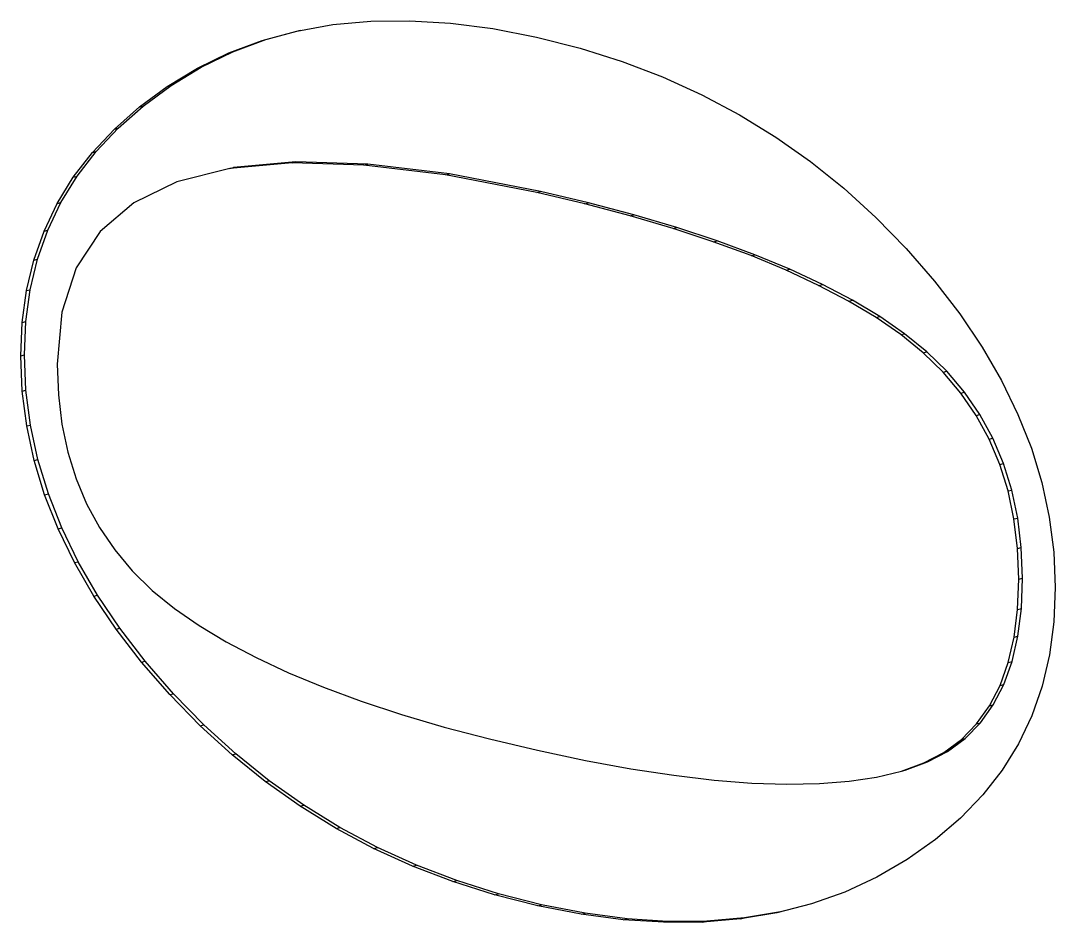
# Model space of a CAD drawing. Header units: millimetres. Extents: x -210 to 210, y -148 to 148.
# Drawn here: x 85.094 to 86.993, y -19.932 to -18.277 of the extents above; entities that cross this region are included whole.
import ezdxf

# ---------------------------------------------------------------- set-up
doc = ezdxf.new("R2010")
doc.units = ezdxf.units.MM
doc.layers.get('0').update_dxf_attribs({"lineweight": 18})

msp = doc.modelspace()

# ---------------------------------------------------------------- linework, layer by layer
at = {"color": 7, "lineweight": 30, "ltscale": 0.001686}
msp.add_line((85.6011, -18.2958), (85.6675, -18.284), dxfattribs=at)
at = {"color": 7, "lineweight": 30, "ltscale": 0.001737}
msp.add_line((85.6675, -18.284), (85.7367, -18.2777), dxfattribs=at)
at = {"color": 7, "lineweight": 30, "ltscale": 0.001798}
msp.add_line((85.7367, -18.2777), (85.8086, -18.2769), dxfattribs=at)
at = {"color": 7, "lineweight": 30, "ltscale": 0.001872}
msp.add_line((85.8086, -18.2769), (85.8834, -18.2815), dxfattribs=at)
at = {"color": 7, "lineweight": 30, "ltscale": 0.001953}
msp.add_line((85.8834, -18.2815), (85.9608, -18.2915), dxfattribs=at)
at = {"color": 7, "lineweight": 30, "ltscale": 0.001648}
for p, q in [((85.5375, -18.3131), (85.6011, -18.2958)), ((85.5444, -18.3114), (85.608, -18.2941)), ((86.5459, -19.8982), (86.4821, -19.9146))]:
    msp.add_line(p, q, dxfattribs=at)
at = {"color": 7, "lineweight": 30, "ltscale": 0.002045}
msp.add_line((85.9608, -18.2915), (86.0411, -18.3071), dxfattribs=at)
at = {"color": 7, "lineweight": 30, "ltscale": 0.001624}
for p, q in [((85.4766, -18.3358), (85.5375, -18.3131)), ((85.4835, -18.3341), (85.5444, -18.3114))]:
    msp.add_line(p, q, dxfattribs=at)
at = {"color": 7, "lineweight": 30, "ltscale": 0.000177252}
for p, q in [((85.5375, -18.3131), (85.5444, -18.3114)), ((85.4766, -18.3358), (85.4835, -18.3341)), ((85.2663, -18.4757), (85.2732, -18.4739)), ((85.2259, -18.5186), (85.2328, -18.5168)), ((85.4779, -18.5482), (85.4848, -18.5464)), ((85.1909, -18.5641), (85.1978, -18.5624)), ((85.8742, -18.5601), (85.8811, -18.5583)), ((85.1372, -18.663), (85.144, -18.6613)), ((86.3655, -18.6827), (86.3723, -18.6809)), ((85.1183, -18.7164), (85.1252, -18.7147)), ((86.4991, -18.7348), (86.506, -18.7331)), ((86.5588, -18.7627), (86.5657, -18.7609)), ((86.6138, -18.7917), (86.6207, -18.79)), ((85.0943, -18.8922), (85.1012, -18.8905)), ((86.7507, -18.8865), (86.7576, -18.8847)), ((86.7875, -18.9223), (86.7943, -18.9205)), ((86.8199, -18.9607), (86.8267, -18.959)), ((85.1054, -19.0209), (85.1123, -19.0191)), ((86.9239, -19.2455), (86.9307, -19.2438)), ((86.9261, -19.3021), (86.933, -19.3004)), ((86.9069, -19.4552), (86.9138, -19.4535)), ((85.4823, -19.6247), (85.4891, -19.623)), ((86.7518, -19.6395), (86.7586, -19.6377)), ((85.6733, -19.7596), (85.6801, -19.7579)), ((85.8136, -19.8288), (85.8205, -19.8271)), ((86.0434, -19.9015), (86.0503, -19.8998))]:
    msp.add_line(p, q, dxfattribs=at)
at = {"color": 7, "lineweight": 30, "ltscale": 0.002058}
msp.add_line((86.0411, -18.3071), (86.1209, -18.3273), dxfattribs=at)
at = {"color": 7, "lineweight": 30, "ltscale": 0.001614}
for p, q in [((85.4186, -18.364), (85.4766, -18.3358)), ((86.7213, -19.8169), (86.6654, -19.8493))]:
    msp.add_line(p, q, dxfattribs=at)
at = {"color": 7, "lineweight": 30, "ltscale": 0.001612}
msp.add_line((85.4255, -18.3623), (85.4835, -18.3341), dxfattribs=at)
at = {"color": 7, "lineweight": 30, "ltscale": 0.002021}
msp.add_line((86.1209, -18.3273), (86.198, -18.3516), dxfattribs=at)
at = {"color": 7, "lineweight": 30, "ltscale": 0.001994}
msp.add_line((86.198, -18.3516), (86.2725, -18.3801), dxfattribs=at)
at = {"color": 7, "lineweight": 30, "ltscale": 0.001617}
for p, q in [((85.3633, -18.3977), (85.4186, -18.364)), ((85.104, -18.9551), (85.1012, -18.8905))]:
    msp.add_line(p, q, dxfattribs=at)
at = {"color": 7, "lineweight": 30, "ltscale": 0.001619}
msp.add_line((85.3702, -18.3959), (85.4255, -18.3623), dxfattribs=at)
at = {"color": 7, "lineweight": 30, "ltscale": 0.000178711}
for p, q in [((85.4186, -18.364), (85.4255, -18.3623)), ((86.1296, -18.6132), (86.1365, -18.6115)), ((85.1191, -19.0844), (85.126, -19.0827)), ((85.2695, -19.394), (85.2764, -19.3922)), ((86.9176, -19.4087), (86.9245, -19.407)), ((85.8876, -19.8572), (85.8945, -19.8555)), ((86.1232, -19.917), (86.1301, -19.9153)), ((86.3465, -19.9315), (86.3534, -19.9298))]:
    msp.add_line(p, q, dxfattribs=at)
at = {"color": 7, "lineweight": 30, "ltscale": 0.001972}
msp.add_line((86.2725, -18.3801), (86.3443, -18.4127), dxfattribs=at)
at = {"color": 7, "lineweight": 30, "ltscale": 0.001589}
for p, q in [((85.3121, -18.4353), (85.3633, -18.3977)), ((85.319, -18.4336), (85.3702, -18.3959))]:
    msp.add_line(p, q, dxfattribs=at)
at = {"color": 7, "lineweight": 30, "ltscale": 0.000177196}
for p, q in [((85.3633, -18.3977), (85.3702, -18.3959)), ((85.3121, -18.4353), (85.319, -18.4336)), ((85.5924, -18.5379), (85.5993, -18.5362)), ((85.7244, -18.5419), (85.7313, -18.5402)), ((86.0416, -18.5924), (86.0484, -18.5906)), ((85.1613, -18.6122), (85.1682, -18.6105)), ((86.213, -18.6352), (86.2198, -18.6335)), ((86.2916, -18.6583), (86.2984, -18.6566)), ((86.4347, -18.7082), (86.4415, -18.7064)), ((85.0969, -18.831), (85.1038, -18.8293)), ((86.7097, -18.8532), (86.7165, -18.8515)), ((85.0971, -18.9568), (85.104, -18.9551)), ((86.848, -19.0017), (86.8548, -19)), ((86.8718, -19.0453), (86.8787, -19.0435)), ((86.8912, -19.0914), (86.8981, -19.0897)), ((85.1383, -19.1474), (85.1452, -19.1457)), ((86.9173, -19.1916), (86.9242, -19.1899)), ((85.163, -19.2098), (85.1698, -19.2081)), ((85.193, -19.2718), (85.1999, -19.27)), ((85.2285, -19.3331), (85.2354, -19.3314)), ((85.316, -19.4543), (85.3228, -19.4525)), ((86.8919, -19.4973), (86.8987, -19.4955)), ((85.3678, -19.514), (85.3747, -19.5123)), ((86.8725, -19.5347), (86.8793, -19.533)), ((85.4237, -19.5714), (85.4306, -19.5697)), ((86.8488, -19.5677), (86.8557, -19.566)), ((86.8208, -19.5962), (86.8277, -19.5944)), ((86.7108, -19.6544), (86.7177, -19.6526)), ((85.7421, -19.7963), (85.749, -19.7946))]:
    msp.add_line(p, q, dxfattribs=at)
at = {"color": 7, "lineweight": 30, "ltscale": 0.001959}
for p, q in [((86.3443, -18.4127), (86.4135, -18.4495)), ((85.5433, -19.6738), (85.4823, -19.6247))]:
    msp.add_line(p, q, dxfattribs=at)
at = {"color": 7, "lineweight": 30, "ltscale": 0.001526}
msp.add_line((85.2663, -18.4757), (85.3121, -18.4353), dxfattribs=at)
at = {"color": 7, "lineweight": 30, "ltscale": 0.001525}
msp.add_line((85.2732, -18.4739), (85.319, -18.4336), dxfattribs=at)
at = {"color": 7, "lineweight": 30, "ltscale": 0.001951}
msp.add_line((86.4135, -18.4495), (86.48, -18.4904), dxfattribs=at)
at = {"color": 7, "lineweight": 30, "ltscale": 0.001473}
for p, q in [((85.2328, -18.5168), (85.2732, -18.4739)), ((85.2259, -18.5186), (85.2663, -18.4757)), ((86.8601, -19.6982), (86.8193, -19.7407))]:
    msp.add_line(p, q, dxfattribs=at)
at = {"color": 7, "lineweight": 30, "ltscale": 0.001954}
msp.add_line((86.48, -18.4904), (86.5439, -18.5354), dxfattribs=at)
at = {"color": 7, "lineweight": 30, "ltscale": 0.001436}
for p, q in [((85.1909, -18.5641), (85.2259, -18.5186)), ((85.1978, -18.5624), (85.2328, -18.5168))]:
    msp.add_line(p, q, dxfattribs=at)
at = {"color": 7, "lineweight": 30, "ltscale": 0.002497}
msp.add_line((85.4779, -18.5482), (85.3811, -18.5725), dxfattribs=at)
at = {"color": 7, "lineweight": 30, "ltscale": 0.002873}
for p, q in [((85.5924, -18.5379), (85.4779, -18.5482)), ((85.5993, -18.5362), (85.4848, -18.5464))]:
    msp.add_line(p, q, dxfattribs=at)
at = {"color": 7, "lineweight": 30, "ltscale": 0.003303}
for p, q in [((85.7244, -18.5419), (85.5924, -18.5379)), ((85.7313, -18.5402), (85.5993, -18.5362))]:
    msp.add_line(p, q, dxfattribs=at)
at = {"color": 7, "lineweight": 30, "ltscale": 0.003772}
for p, q in [((85.8742, -18.5601), (85.7244, -18.5419)), ((85.8811, -18.5583), (85.7313, -18.5402))]:
    msp.add_line(p, q, dxfattribs=at)
at = {"color": 7, "lineweight": 30, "ltscale": 0.001963}
for p, q in [((86.5439, -18.5354), (86.6051, -18.5846)), ((85.8136, -19.8288), (85.7421, -19.7963)), ((85.8205, -19.8271), (85.749, -19.7946))]:
    msp.add_line(p, q, dxfattribs=at)
at = {"color": 7, "lineweight": 30, "ltscale": 0.001413}
for p, q in [((85.1613, -18.6122), (85.1909, -18.5641)), ((85.1682, -18.6105), (85.1978, -18.5624))]:
    msp.add_line(p, q, dxfattribs=at)
at = {"color": 7, "lineweight": 30, "ltscale": 0.004261}
for p, q in [((86.0416, -18.5924), (85.8742, -18.5601)), ((86.0484, -18.5906), (85.8811, -18.5583))]:
    msp.add_line(p, q, dxfattribs=at)
at = {"color": 7, "lineweight": 30, "ltscale": 0.002203}
msp.add_line((85.3811, -18.5725), (85.3018, -18.6111), dxfattribs=at)
at = {"color": 7, "lineweight": 30, "ltscale": 0.00198}
msp.add_line((86.6051, -18.5846), (86.6637, -18.6379), dxfattribs=at)
at = {"color": 7, "lineweight": 30, "ltscale": 0.002261}
msp.add_line((86.1296, -18.6132), (86.0416, -18.5924), dxfattribs=at)
at = {"color": 7, "lineweight": 30, "ltscale": 0.002263}
for p, q in [((86.1365, -18.6115), (86.0484, -18.5906)), ((85.955, -19.5955), (86.043, -19.6163))]:
    msp.add_line(p, q, dxfattribs=at)
at = {"color": 7, "lineweight": 30, "ltscale": 0.001406}
for p, q in [((85.1372, -18.663), (85.1613, -18.6122)), ((85.144, -18.6613), (85.1682, -18.6105))]:
    msp.add_line(p, q, dxfattribs=at)
at = {"color": 7, "lineweight": 30, "ltscale": 0.002027}
msp.add_line((85.3018, -18.6111), (85.2403, -18.6639), dxfattribs=at)
at = {"color": 7, "lineweight": 30, "ltscale": 0.002156}
msp.add_line((86.213, -18.6352), (86.1296, -18.6132), dxfattribs=at)
at = {"color": 7, "lineweight": 30, "ltscale": 0.002154}
msp.add_line((86.2198, -18.6335), (86.1365, -18.6115), dxfattribs=at)
at = {"color": 7, "lineweight": 30, "ltscale": 0.002049}
for p, q in [((86.2916, -18.6583), (86.213, -18.6352)), ((86.2984, -18.6566), (86.2198, -18.6335))]:
    msp.add_line(p, q, dxfattribs=at)
at = {"color": 7, "lineweight": 30, "ltscale": 0.002005}
msp.add_line((86.6637, -18.6379), (86.7197, -18.6953), dxfattribs=at)
at = {"color": 7, "lineweight": 30, "ltscale": 0.001415}
for p, q in [((85.1183, -18.7164), (85.1372, -18.663)), ((85.1252, -18.7147), (85.144, -18.6613)), ((85.1614, -18.9072), (85.1636, -18.9638)), ((86.9261, -19.3021), (86.9239, -19.2455)), ((86.933, -19.3004), (86.9307, -19.2438))]:
    msp.add_line(p, q, dxfattribs=at)
at = {"color": 7, "lineweight": 30, "ltscale": 0.002001}
msp.add_line((85.2403, -18.6639), (85.1964, -18.7308), dxfattribs=at)
at = {"color": 7, "lineweight": 30, "ltscale": 0.001945}
for p, q in [((86.3655, -18.6827), (86.2916, -18.6583)), ((86.3723, -18.6809), (86.2984, -18.6566)), ((85.6801, -19.7579), (85.6139, -19.7171))]:
    msp.add_line(p, q, dxfattribs=at)
at = {"color": 7, "lineweight": 30, "ltscale": 0.001844}
for p, q in [((86.4347, -18.7082), (86.3655, -18.6827)), ((86.4415, -18.7064), (86.3723, -18.6809))]:
    msp.add_line(p, q, dxfattribs=at)
at = {"color": 7, "lineweight": 30, "ltscale": 0.001978}
for p, q in [((86.7197, -18.6953), (86.7715, -18.755)), ((85.3678, -19.514), (85.316, -19.4543)), ((85.3747, -19.5123), (85.3228, -19.4525)), ((85.4823, -19.6247), (85.4237, -19.5714)), ((85.4891, -19.623), (85.4306, -19.5697))]:
    msp.add_line(p, q, dxfattribs=at)
at = {"color": 7, "lineweight": 30, "ltscale": 0.001439}
for p, q in [((85.1049, -18.7724), (85.1183, -18.7164)), ((85.1118, -18.7707), (85.1252, -18.7147))]:
    msp.add_line(p, q, dxfattribs=at)
at = {"color": 7, "lineweight": 30, "ltscale": 0.001743}
for p, q in [((86.4991, -18.7348), (86.4347, -18.7082)), ((86.506, -18.7331), (86.4415, -18.7064))]:
    msp.add_line(p, q, dxfattribs=at)
at = {"color": 7, "lineweight": 30, "ltscale": 0.002132}
msp.add_line((85.1964, -18.7308), (85.1701, -18.8119), dxfattribs=at)
at = {"color": 7, "lineweight": 30, "ltscale": 0.001647}
for p, q in [((86.5588, -18.7627), (86.4991, -18.7348)), ((86.5657, -18.7609), (86.506, -18.7331))]:
    msp.add_line(p, q, dxfattribs=at)
at = {"color": 7, "lineweight": 30, "ltscale": 0.001902}
for p, q in [((86.7715, -18.755), (86.8179, -18.8153)), ((85.3228, -19.4525), (85.2764, -19.3922))]:
    msp.add_line(p, q, dxfattribs=at)
at = {"color": 7, "lineweight": 30, "ltscale": 0.001479}
for p, q in [((85.0969, -18.831), (85.1049, -18.7724)), ((85.1038, -18.8293), (85.1118, -18.7707))]:
    msp.add_line(p, q, dxfattribs=at)
at = {"color": 7, "lineweight": 30, "ltscale": 0.000178655}
for p, q in [((85.1049, -18.7724), (85.1118, -18.7707)), ((86.6641, -18.8219), (86.671, -18.8201)), ((86.9064, -19.1402), (86.9133, -19.1385)), ((86.924, -19.3577), (86.9309, -19.3559)), ((86.7884, -19.6201), (86.7954, -19.6184)), ((85.5433, -19.6738), (85.5502, -19.6721)), ((86.2003, -19.9272), (86.2072, -19.9255)), ((86.2747, -19.932), (86.2816, -19.9303)), ((86.4156, -19.9257), (86.4225, -19.924))]:
    msp.add_line(p, q, dxfattribs=at)
at = {"color": 7, "lineweight": 30, "ltscale": 0.001555}
for p, q in [((86.6138, -18.7917), (86.5588, -18.7627)), ((86.6207, -18.79), (86.5657, -18.7609))]:
    msp.add_line(p, q, dxfattribs=at)
at = {"color": 7, "lineweight": 30, "ltscale": 0.001465}
msp.add_line((86.6641, -18.8219), (86.6138, -18.7917), dxfattribs=at)
at = {"color": 7, "lineweight": 30, "ltscale": 0.001467}
msp.add_line((86.671, -18.8201), (86.6207, -18.79), dxfattribs=at)
at = {"color": 7, "lineweight": 30, "ltscale": 0.002392}
msp.add_line((85.1701, -18.8119), (85.1614, -18.9072), dxfattribs=at)
at = {"color": 7, "lineweight": 30, "ltscale": 0.001834}
for p, q in [((86.8179, -18.8153), (86.8589, -18.8762)), ((85.2764, -19.3922), (85.2354, -19.3314))]:
    msp.add_line(p, q, dxfattribs=at)
at = {"color": 7, "lineweight": 30, "ltscale": 0.001532}
for p, q in [((85.0943, -18.8922), (85.0969, -18.831)), ((85.1012, -18.8905), (85.1038, -18.8293))]:
    msp.add_line(p, q, dxfattribs=at)
at = {"color": 7, "lineweight": 30, "ltscale": 0.001383}
msp.add_line((86.7097, -18.8532), (86.6641, -18.8219), dxfattribs=at)
at = {"color": 7, "lineweight": 30, "ltscale": 0.001382}
msp.add_line((86.7165, -18.8515), (86.671, -18.8201), dxfattribs=at)
at = {"color": 7, "lineweight": 30, "ltscale": 0.00132}
for p, q in [((86.7507, -18.8865), (86.7097, -18.8532)), ((86.7576, -18.8847), (86.7165, -18.8515))]:
    msp.add_line(p, q, dxfattribs=at)
at = {"color": 7, "lineweight": 30, "ltscale": 0.001616}
for p, q in [((85.0971, -18.9568), (85.0943, -18.8922)), ((86.9904, -19.2525), (86.9932, -19.3171))]:
    msp.add_line(p, q, dxfattribs=at)
at = {"color": 7, "lineweight": 30, "ltscale": 0.001283}
for p, q in [((86.7875, -18.9223), (86.7507, -18.8865)), ((86.7943, -18.9205), (86.7576, -18.8847))]:
    msp.add_line(p, q, dxfattribs=at)
at = {"color": 7, "lineweight": 30, "ltscale": 0.001773}
for p, q in [((86.8589, -18.8762), (86.8945, -18.9375)), ((85.2285, -19.3331), (85.193, -19.2718)), ((85.2354, -19.3314), (85.1999, -19.27))]:
    msp.add_line(p, q, dxfattribs=at)
at = {"color": 7, "lineweight": 30, "ltscale": 0.001256}
for p, q in [((86.8199, -18.9607), (86.7875, -18.9223)), ((86.8267, -18.959), (86.7943, -18.9205))]:
    msp.add_line(p, q, dxfattribs=at)
at = {"color": 7, "lineweight": 30, "ltscale": 0.001721}
for p, q in [((86.8945, -18.9375), (86.9245, -18.9995)), ((85.193, -19.2718), (85.163, -19.2098)), ((85.1999, -19.27), (85.1698, -19.2081))]:
    msp.add_line(p, q, dxfattribs=at)
at = {"color": 7, "lineweight": 30, "ltscale": 0.001615}
for p, q in [((85.1054, -19.0209), (85.0971, -18.9568)), ((85.1123, -19.0191), (85.104, -18.9551)), ((86.9821, -19.1884), (86.9904, -19.2525))]:
    msp.add_line(p, q, dxfattribs=at)
at = {"color": 7, "lineweight": 30, "ltscale": 0.001358}
msp.add_line((85.1636, -18.9638), (85.1701, -19.0177), dxfattribs=at)
at = {"color": 7, "lineweight": 30, "ltscale": 0.001243}
for p, q in [((86.848, -19.0017), (86.8199, -18.9607)), ((86.8548, -19), (86.8267, -18.959))]:
    msp.add_line(p, q, dxfattribs=at)
at = {"color": 7, "lineweight": 30, "ltscale": 0.001242}
for p, q in [((86.8718, -19.0453), (86.848, -19.0017)), ((86.8787, -19.0435), (86.8548, -19))]:
    msp.add_line(p, q, dxfattribs=at)
at = {"color": 7, "lineweight": 30, "ltscale": 0.001678}
msp.add_line((86.9245, -18.9995), (86.9492, -19.0619), dxfattribs=at)
at = {"color": 7, "lineweight": 30, "ltscale": 0.001625}
for p, q in [((85.1191, -19.0844), (85.1054, -19.0209)), ((85.126, -19.0827), (85.1123, -19.0191)), ((86.9683, -19.1249), (86.9821, -19.1884))]:
    msp.add_line(p, q, dxfattribs=at)
at = {"color": 7, "lineweight": 30, "ltscale": 0.001311}
msp.add_line((85.1701, -19.0177), (85.1809, -19.069), dxfattribs=at)
at = {"color": 7, "lineweight": 30, "ltscale": 0.001253}
for p, q in [((86.8981, -19.0897), (86.8787, -19.0435)), ((86.8912, -19.0914), (86.8718, -19.0453))]:
    msp.add_line(p, q, dxfattribs=at)
at = {"color": 7, "lineweight": 30, "ltscale": 0.001646}
for p, q in [((86.9492, -19.0619), (86.9683, -19.1249)), ((85.1452, -19.1457), (85.126, -19.0827)), ((85.1383, -19.1474), (85.1191, -19.0844))]:
    msp.add_line(p, q, dxfattribs=at)
at = {"color": 7, "lineweight": 30, "ltscale": 0.001276}
for p, q in [((85.1809, -19.069), (85.196, -19.1178)), ((85.2991, -19.2868), (85.3356, -19.3226))]:
    msp.add_line(p, q, dxfattribs=at)
at = {"color": 7, "lineweight": 30, "ltscale": 0.001277}
msp.add_line((86.9064, -19.1402), (86.8912, -19.0914), dxfattribs=at)
at = {"color": 7, "lineweight": 30, "ltscale": 0.001278}
msp.add_line((86.9133, -19.1385), (86.8981, -19.0897), dxfattribs=at)
at = {"color": 7, "lineweight": 30, "ltscale": 0.001251}
msp.add_line((85.196, -19.1178), (85.2154, -19.1639), dxfattribs=at)
at = {"color": 7, "lineweight": 30, "ltscale": 0.001312}
for p, q in [((86.9242, -19.1899), (86.9133, -19.1385)), ((86.9173, -19.1916), (86.9064, -19.1402))]:
    msp.add_line(p, q, dxfattribs=at)
at = {"color": 7, "lineweight": 30, "ltscale": 0.001679}
for p, q in [((85.163, -19.2098), (85.1383, -19.1474)), ((85.1698, -19.2081), (85.1452, -19.1457))]:
    msp.add_line(p, q, dxfattribs=at)
at = {"color": 7, "lineweight": 30, "ltscale": 0.001239}
for p, q in [((85.2154, -19.1639), (85.239, -19.2075)), ((85.239, -19.2075), (85.2669, -19.2485))]:
    msp.add_line(p, q, dxfattribs=at)
at = {"color": 7, "lineweight": 30, "ltscale": 0.001359}
for p, q in [((86.9239, -19.2455), (86.9173, -19.1916)), ((86.9307, -19.2438), (86.9242, -19.1899))]:
    msp.add_line(p, q, dxfattribs=at)
at = {"color": 7, "lineweight": 30, "ltscale": 0.001252}
msp.add_line((85.2669, -19.2485), (85.2991, -19.2868), dxfattribs=at)
at = {"color": 7, "lineweight": 30, "ltscale": 0.00139}
msp.add_line((86.924, -19.3577), (86.9261, -19.3021), dxfattribs=at)
at = {"color": 7, "lineweight": 30, "ltscale": 0.001391}
msp.add_line((86.9309, -19.3559), (86.933, -19.3004), dxfattribs=at)
at = {"color": 7, "lineweight": 30, "ltscale": 0.001315}
msp.add_line((85.3356, -19.3226), (85.3764, -19.3558), dxfattribs=at)
at = {"color": 7, "lineweight": 30, "ltscale": 0.001586}
msp.add_line((86.9932, -19.3171), (86.9906, -19.3805), dxfattribs=at)
at = {"color": 7, "lineweight": 30, "ltscale": 0.001833}
msp.add_line((85.2695, -19.394), (85.2285, -19.3331), dxfattribs=at)
at = {"color": 7, "lineweight": 30, "ltscale": 0.001376}
msp.add_line((85.3764, -19.3558), (85.4217, -19.387), dxfattribs=at)
at = {"color": 7, "lineweight": 30, "ltscale": 0.001286}
for p, q in [((86.9176, -19.4087), (86.924, -19.3577)), ((86.9245, -19.407), (86.9309, -19.3559))]:
    msp.add_line(p, q, dxfattribs=at)
at = {"color": 7, "lineweight": 30, "ltscale": 0.001524}
msp.add_line((86.9906, -19.3805), (86.9825, -19.4409), dxfattribs=at)
at = {"color": 7, "lineweight": 30, "ltscale": 0.001903}
msp.add_line((85.316, -19.4543), (85.2695, -19.394), dxfattribs=at)
at = {"color": 7, "lineweight": 30, "ltscale": 0.001459}
msp.add_line((85.4217, -19.387), (85.4717, -19.4172), dxfattribs=at)
at = {"color": 7, "lineweight": 30, "ltscale": 0.001549}
msp.add_line((85.4717, -19.4172), (85.5264, -19.4461), dxfattribs=at)
at = {"color": 7, "lineweight": 30, "ltscale": 0.001194}
for p, q in [((86.9069, -19.4552), (86.9176, -19.4087)), ((86.9138, -19.4535), (86.9245, -19.407))]:
    msp.add_line(p, q, dxfattribs=at)
at = {"color": 7, "lineweight": 30, "ltscale": 0.001475}
msp.add_line((86.9825, -19.4409), (86.9689, -19.4983), dxfattribs=at)
at = {"color": 7, "lineweight": 30, "ltscale": 0.001643}
msp.add_line((85.5264, -19.4461), (85.586, -19.4739), dxfattribs=at)
at = {"color": 7, "lineweight": 30, "ltscale": 0.001116}
for p, q in [((86.8919, -19.4973), (86.9069, -19.4552)), ((86.8987, -19.4955), (86.9138, -19.4535))]:
    msp.add_line(p, q, dxfattribs=at)
at = {"color": 7, "lineweight": 30, "ltscale": 0.00174}
msp.add_line((85.586, -19.4739), (85.6503, -19.5006), dxfattribs=at)
at = {"color": 7, "lineweight": 30, "ltscale": 0.00184}
msp.add_line((85.6503, -19.5006), (85.7194, -19.526), dxfattribs=at)
at = {"color": 7, "lineweight": 30, "ltscale": 0.001055}
for p, q in [((86.8725, -19.5347), (86.8919, -19.4973)), ((86.8793, -19.533), (86.8987, -19.4955))]:
    msp.add_line(p, q, dxfattribs=at)
at = {"color": 7, "lineweight": 30, "ltscale": 0.001442}
msp.add_line((86.9689, -19.4983), (86.9499, -19.5528), dxfattribs=at)
at = {"color": 7, "lineweight": 30, "ltscale": 0.002004}
for p, q in [((85.4237, -19.5714), (85.3678, -19.514)), ((85.4306, -19.5697), (85.3747, -19.5123))]:
    msp.add_line(p, q, dxfattribs=at)
at = {"color": 7, "lineweight": 30, "ltscale": 0.001942}
msp.add_line((85.7194, -19.526), (85.7931, -19.5503), dxfattribs=at)
at = {"color": 7, "lineweight": 30, "ltscale": 0.001015}
for p, q in [((86.8488, -19.5677), (86.8725, -19.5347)), ((86.8557, -19.566), (86.8793, -19.533))]:
    msp.add_line(p, q, dxfattribs=at)
at = {"color": 7, "lineweight": 30, "ltscale": 0.002047}
msp.add_line((85.7931, -19.5503), (85.8717, -19.5735), dxfattribs=at)
at = {"color": 7, "lineweight": 30, "ltscale": 0.001424}
for p, q in [((86.9499, -19.5528), (86.9254, -19.6042)), ((86.9254, -19.6042), (86.8955, -19.6527))]:
    msp.add_line(p, q, dxfattribs=at)
at = {"color": 7, "lineweight": 30, "ltscale": 0.002153}
msp.add_line((85.8717, -19.5735), (85.955, -19.5955), dxfattribs=at)
at = {"color": 7, "lineweight": 30, "ltscale": 0.000998074}
for p, q in [((86.8208, -19.5962), (86.8488, -19.5677)), ((86.8277, -19.5944), (86.8557, -19.566))]:
    msp.add_line(p, q, dxfattribs=at)
at = {"color": 7, "lineweight": 30, "ltscale": 0.001005}
msp.add_line((86.7954, -19.6184), (86.8277, -19.5944), dxfattribs=at)
at = {"color": 7, "lineweight": 30, "ltscale": 0.001006}
msp.add_line((86.7884, -19.6201), (86.8208, -19.5962), dxfattribs=at)
at = {"color": 7, "lineweight": 30, "ltscale": 0.00196}
msp.add_line((85.5502, -19.6721), (85.4891, -19.623), dxfattribs=at)
at = {"color": 7, "lineweight": 30, "ltscale": 0.00225}
msp.add_line((86.043, -19.6163), (86.1311, -19.6349), dxfattribs=at)
at = {"color": 7, "lineweight": 30, "ltscale": 0.001037}
msp.add_line((86.7518, -19.6395), (86.7884, -19.6201), dxfattribs=at)
at = {"color": 7, "lineweight": 30, "ltscale": 0.001038}
msp.add_line((86.7586, -19.6377), (86.7954, -19.6184), dxfattribs=at)
at = {"color": 7, "lineweight": 30, "ltscale": 0.002117}
msp.add_line((86.1311, -19.6349), (86.2144, -19.6502), dxfattribs=at)
at = {"color": 7, "lineweight": 30, "ltscale": 0.001987}
msp.add_line((86.2144, -19.6502), (86.293, -19.6622), dxfattribs=at)
at = {"color": 7, "lineweight": 30, "ltscale": 0.001089}
for p, q in [((86.7108, -19.6544), (86.7518, -19.6395)), ((86.7177, -19.6526), (86.7586, -19.6377))]:
    msp.add_line(p, q, dxfattribs=at)
at = {"color": 7, "lineweight": 30, "ltscale": 0.001441}
msp.add_line((86.8955, -19.6527), (86.8601, -19.6982), dxfattribs=at)
at = {"color": 7, "lineweight": 30, "ltscale": 0.001861}
msp.add_line((86.293, -19.6622), (86.3669, -19.6709), dxfattribs=at)
at = {"color": 7, "lineweight": 30, "ltscale": 0.001734}
for p, q in [((86.3669, -19.6709), (86.4361, -19.6764)), ((86.4156, -19.9257), (86.3465, -19.9315)), ((86.4225, -19.924), (86.3534, -19.9298))]:
    msp.add_line(p, q, dxfattribs=at)
at = {"color": 7, "lineweight": 30, "ltscale": 0.001272}
msp.add_line((86.6151, -19.673), (86.6653, -19.6653), dxfattribs=at)
at = {"color": 7, "lineweight": 30, "ltscale": 0.00117}
msp.add_line((86.6653, -19.6653), (86.7108, -19.6544), dxfattribs=at)
at = {"color": 7, "lineweight": 30, "ltscale": 0.00195}
for p, q in [((85.607, -19.7188), (85.5433, -19.6738)), ((85.7421, -19.7963), (85.6733, -19.7596)), ((85.749, -19.7946), (85.6801, -19.7579))]:
    msp.add_line(p, q, dxfattribs=at)
at = {"color": 7, "lineweight": 30, "ltscale": 0.001948}
msp.add_line((85.6139, -19.7171), (85.5502, -19.6721), dxfattribs=at)
at = {"color": 7, "lineweight": 30, "ltscale": 0.00161}
msp.add_line((86.4361, -19.6764), (86.5004, -19.6785), dxfattribs=at)
at = {"color": 7, "lineweight": 30, "ltscale": 0.001493}
msp.add_line((86.5004, -19.6785), (86.5601, -19.6774), dxfattribs=at)
at = {"color": 7, "lineweight": 30, "ltscale": 0.001378}
msp.add_line((86.5601, -19.6774), (86.6151, -19.673), dxfattribs=at)
at = {"color": 7, "lineweight": 30, "ltscale": 0.00017714}
for p, q in [((85.607, -19.7188), (85.6139, -19.7171)), ((85.9642, -19.8815), (85.9711, -19.8797))]:
    msp.add_line(p, q, dxfattribs=at)
at = {"color": 7, "lineweight": 30, "ltscale": 0.001946}
msp.add_line((85.6733, -19.7596), (85.607, -19.7188), dxfattribs=at)
at = {"color": 7, "lineweight": 30, "ltscale": 0.001523}
msp.add_line((86.8193, -19.7407), (86.773, -19.7803), dxfattribs=at)
at = {"color": 7, "lineweight": 30, "ltscale": 0.001584}
msp.add_line((86.773, -19.7803), (86.7213, -19.8169), dxfattribs=at)
at = {"color": 7, "lineweight": 30, "ltscale": 0.001981}
msp.add_line((85.8876, -19.8572), (85.8136, -19.8288), dxfattribs=at)
at = {"color": 7, "lineweight": 30, "ltscale": 0.001983}
msp.add_line((85.8945, -19.8555), (85.8205, -19.8271), dxfattribs=at)
at = {"color": 7, "lineweight": 30, "ltscale": 0.00201}
msp.add_line((85.9642, -19.8815), (85.8876, -19.8572), dxfattribs=at)
at = {"color": 7, "lineweight": 30, "ltscale": 0.002009}
msp.add_line((85.9711, -19.8797), (85.8945, -19.8555), dxfattribs=at)
at = {"color": 7, "lineweight": 30, "ltscale": 0.001611}
msp.add_line((86.6654, -19.8493), (86.607, -19.8764), dxfattribs=at)
at = {"color": 7, "lineweight": 30, "ltscale": 0.002043}
for p, q in [((86.0503, -19.8998), (85.9711, -19.8797)), ((86.0434, -19.9015), (85.9642, -19.8815))]:
    msp.add_line(p, q, dxfattribs=at)
at = {"color": 7, "lineweight": 30, "ltscale": 0.001622}
msp.add_line((86.607, -19.8764), (86.5459, -19.8982), dxfattribs=at)
at = {"color": 7, "lineweight": 30, "ltscale": 0.002031}
msp.add_line((86.1232, -19.917), (86.0434, -19.9015), dxfattribs=at)
at = {"color": 7, "lineweight": 30, "ltscale": 0.002032}
msp.add_line((86.1301, -19.9153), (86.0503, -19.8998), dxfattribs=at)
at = {"color": 7, "lineweight": 30, "ltscale": 0.001944}
for p, q in [((86.2003, -19.9272), (86.1232, -19.917)), ((86.2072, -19.9255), (86.1301, -19.9153))]:
    msp.add_line(p, q, dxfattribs=at)
at = {"color": 7, "lineweight": 30, "ltscale": 0.001685}
msp.add_line((86.4821, -19.9146), (86.4156, -19.9257), dxfattribs=at)
at = {"color": 7, "lineweight": 30, "ltscale": 0.001683}
msp.add_line((86.4889, -19.9129), (86.4225, -19.924), dxfattribs=at)
at = {"color": 7, "lineweight": 30, "ltscale": 0.001865}
for p, q in [((86.2747, -19.932), (86.2003, -19.9272)), ((86.2816, -19.9303), (86.2072, -19.9255))]:
    msp.add_line(p, q, dxfattribs=at)
at = {"color": 7, "lineweight": 30, "ltscale": 0.001795}
for p, q in [((86.3465, -19.9315), (86.2747, -19.932)), ((86.3534, -19.9298), (86.2816, -19.9303))]:
    msp.add_line(p, q, dxfattribs=at)

doc.saveas('drawing.dxf')
